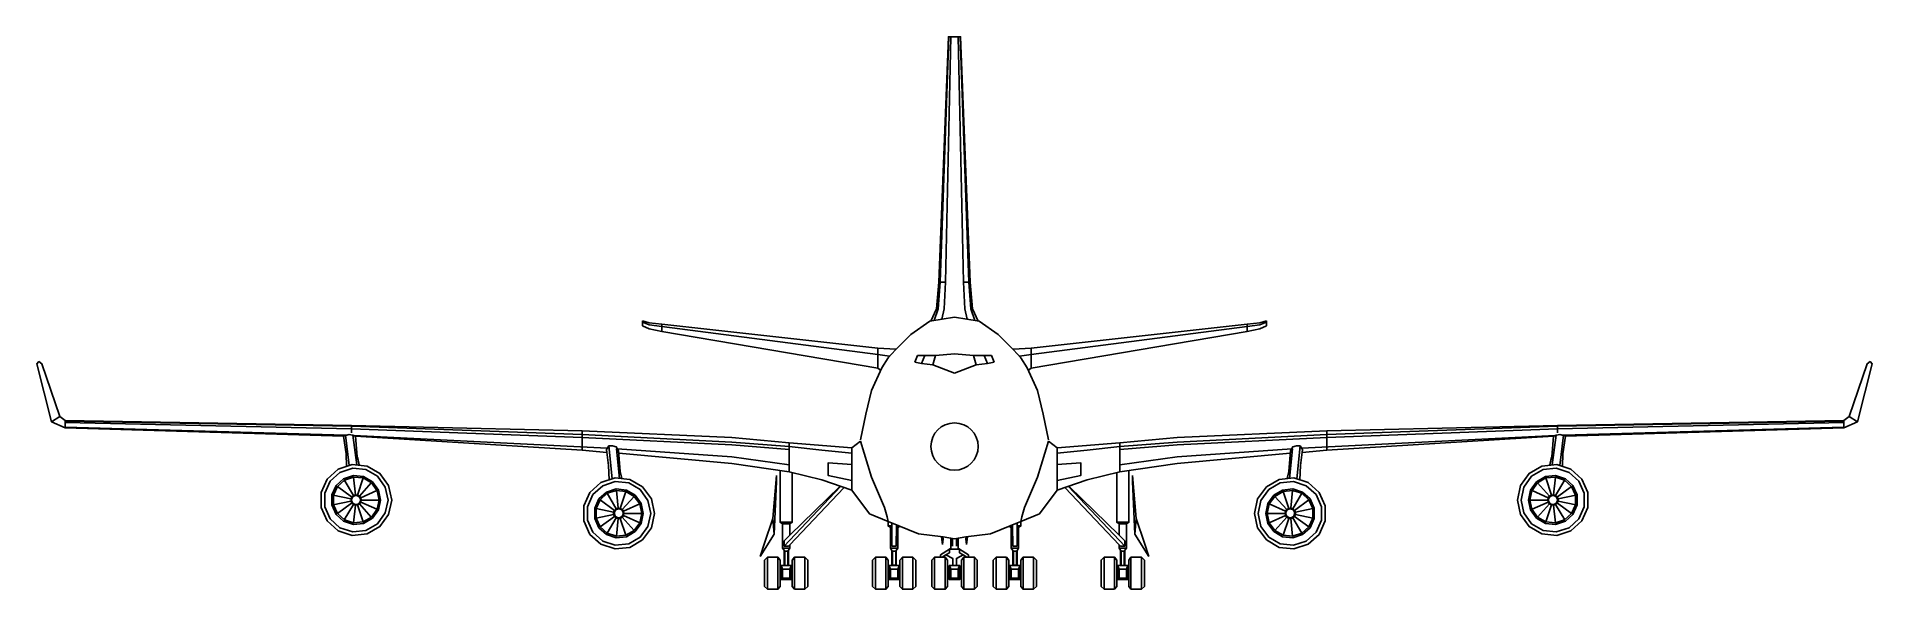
# Model space of a CAD drawing. Header units: millimetres. Extents: x -2580.6 to -2489.6, y 1843.6 to 1871.
import ezdxf

# ---------------------------------------------------------------- set-up
doc = ezdxf.new("R2010")
doc.units = ezdxf.units.MM
doc.header["$LTSCALE"] = 10
doc.layers.add('Aeronaves', color=2, linetype='Continuous')

msp = doc.modelspace()

# ---------------------------------------------------------------- linework, layer by layer
at = {"layer": 'Aeronaves'}
for p, q in [((-2535.526, 1858.832), (-2535.783, 1858.832)), ((-2534.625, 1858.832), (-2534.367, 1858.832)), ((-2550.546, 1856.911), (-2550.213, 1856.815)), ((-2550.546, 1856.75), (-2550.546, 1856.911)), ((-2550.546, 1856.836), (-2550.213, 1856.718)), ((-2550.546, 1856.664), (-2550.546, 1856.75)), ((-2550.213, 1856.514), (-2550.546, 1856.664)), ((-2550.213, 1856.815), (-2549.591, 1856.739)), ((-2550.213, 1856.718), (-2549.591, 1856.621)), ((-2549.591, 1856.385), (-2550.213, 1856.514)), ((-2549.591, 1856.739), (-2538.884, 1855.549)), ((-2549.591, 1856.621), (-2549.591, 1856.739)), ((-2549.591, 1856.621), (-2538.884, 1855.237)), ((-2549.591, 1856.503), (-2549.591, 1856.621)), ((-2549.591, 1856.385), (-2549.591, 1856.503)), ((-2538.884, 1854.562), (-2549.591, 1856.385)), ((-2536.305, 1856.894), (-2537.235, 1856.224)), ((-2536.305, 1856.894), (-2535.075, 1857.093)), ((-2533.845, 1856.894), (-2535.075, 1857.093)), ((-2533.845, 1856.894), (-2532.916, 1856.224)), ((-2520.559, 1856.739), (-2531.266, 1855.549)), ((-2520.559, 1856.621), (-2531.266, 1855.237)), ((-2531.266, 1854.562), (-2520.559, 1856.385)), ((-2519.937, 1856.815), (-2520.559, 1856.739)), ((-2520.559, 1856.621), (-2520.559, 1856.739)), ((-2519.937, 1856.718), (-2520.559, 1856.621)), ((-2520.559, 1856.503), (-2520.559, 1856.621)), ((-2520.559, 1856.385), (-2519.937, 1856.514)), ((-2520.559, 1856.385), (-2520.559, 1856.503)), ((-2519.604, 1856.911), (-2519.937, 1856.815)), ((-2519.604, 1856.836), (-2519.937, 1856.718)), ((-2519.937, 1856.514), (-2519.604, 1856.664)), ((-2519.604, 1856.75), (-2519.604, 1856.911)), ((-2519.604, 1856.664), (-2519.604, 1856.75)), ((-2538.884, 1855.549), (-2538.884, 1855.237)), ((-2538.884, 1855.549), (-2537.983, 1855.495)), ((-2538.369, 1855.066), (-2538.004, 1855.463)), ((-2538.004, 1855.463), (-2537.235, 1856.224)), ((-2532.146, 1855.463), (-2532.916, 1856.224)), ((-2531.266, 1855.549), (-2532.168, 1855.495)), ((-2531.781, 1855.066), (-2532.146, 1855.463)), ((-2531.266, 1855.549), (-2531.266, 1855.237)), ((-2538.686, 1854.574), (-2539.193, 1853.446)), ((-2538.884, 1855.237), (-2538.304, 1855.152)), ((-2538.884, 1855.237), (-2538.884, 1854.905)), ((-2538.884, 1854.905), (-2538.884, 1854.562)), ((-2538.884, 1854.562), (-2538.739, 1854.454)), ((-2538.686, 1854.574), (-2538.369, 1855.066)), ((-2537.04, 1854.851), (-2536.918, 1855.189)), ((-2536.707, 1854.794), (-2537.04, 1854.851)), ((-2536.918, 1855.189), (-2536.554, 1855.195)), ((-2536.554, 1855.195), (-2536.707, 1854.794)), ((-2536.707, 1854.794), (-2536.157, 1854.733)), ((-2536.021, 1855.183), (-2536.554, 1855.195)), ((-2536.157, 1854.733), (-2536.021, 1855.183)), ((-2535.075, 1854.312), (-2536.157, 1854.733)), ((-2535.075, 1855.263), (-2536.021, 1855.183)), ((-2536.021, 1855.183), (-2535.075, 1855.263)), ((-2535.075, 1855.263), (-2534.129, 1855.183)), ((-2534.129, 1855.183), (-2535.075, 1855.263)), ((-2535.075, 1854.312), (-2533.993, 1854.733)), ((-2534.129, 1855.183), (-2533.596, 1855.195)), ((-2533.993, 1854.733), (-2534.129, 1855.183)), ((-2533.444, 1854.794), (-2533.993, 1854.733)), ((-2533.232, 1855.189), (-2533.596, 1855.195)), ((-2533.596, 1855.195), (-2533.444, 1854.794)), ((-2533.444, 1854.794), (-2533.11, 1854.851)), ((-2533.11, 1854.851), (-2533.232, 1855.189)), ((-2531.266, 1855.237), (-2531.846, 1855.152)), ((-2531.465, 1854.574), (-2531.781, 1855.066)), ((-2531.465, 1854.574), (-2530.957, 1853.446)), ((-2531.266, 1854.562), (-2531.412, 1854.454)), ((-2531.266, 1855.237), (-2531.266, 1854.905)), ((-2531.266, 1854.905), (-2531.266, 1854.562)), ((-2539.474, 1852.276), (-2539.193, 1853.446)), ((-2530.676, 1852.276), (-2530.957, 1853.446)), ((-2579.449, 1852.158), (-2579.856, 1851.901)), ((-2579.191, 1851.965), (-2579.191, 1851.6)), ((-2539.731, 1851.01), (-2539.474, 1852.276)), ((-2530.419, 1851.01), (-2530.676, 1852.276)), ((-2490.959, 1851.965), (-2490.959, 1851.6)), ((-2490.702, 1852.158), (-2490.294, 1851.901)), ((-2579.191, 1851.633), (-2565.287, 1851.236)), ((-2565.384, 1851.193), (-2565.276, 1851.236)), ((-2565.384, 1851.193), (-2565.362, 1851.203)), ((-2565.255, 1850.313), (-2565.384, 1851.193)), ((-2565.276, 1851.236), (-2565.094, 1851.268)), ((-2565.276, 1851.236), (-2565.276, 1851.193)), ((-2565.094, 1849.734), (-2565.276, 1851.236)), ((-2565.276, 1851.236), (-2565.094, 1849.734)), ((-2565.276, 1851.225), (-2565.276, 1851.236)), ((-2565.276, 1851.214), (-2565.276, 1851.225)), ((-2564.911, 1851.239), (-2565.094, 1851.268)), ((-2564.976, 1851.708), (-2564.976, 1851.343)), ((-2564.793, 1851.193), (-2564.911, 1851.239)), ((-2564.718, 1849.755), (-2564.911, 1851.239)), ((-2564.911, 1851.239), (-2564.718, 1849.755)), ((-2552.297, 1850.586), (-2564.861, 1851.219)), ((-2564.793, 1851.193), (-2564.793, 1851.171)), ((-2564.697, 1850.152), (-2564.793, 1851.193)), ((-2553.539, 1850.495), (-2553.539, 1851.45)), ((-2539.731, 1850.935), (-2540.171, 1850.603)), ((-2540.171, 1850.603), (-2539.731, 1850.935)), ((-2540.171, 1850.603), (-2539.731, 1850.935)), ((-2539.731, 1850.935), (-2540.171, 1850.603)), ((-2539.731, 1850.935), (-2539.194, 1849.154)), ((-2530.419, 1850.935), (-2530.956, 1849.154)), ((-2530.419, 1850.935), (-2529.979, 1850.603)), ((-2529.979, 1850.603), (-2530.419, 1850.935)), ((-2529.979, 1850.603), (-2530.419, 1850.935)), ((-2530.419, 1850.935), (-2529.979, 1850.603)), ((-2517.853, 1850.586), (-2505.289, 1851.219)), ((-2516.611, 1850.495), (-2516.611, 1851.45)), ((-2505.453, 1850.152), (-2505.357, 1851.193)), ((-2505.432, 1849.755), (-2505.239, 1851.239)), ((-2505.239, 1851.239), (-2505.432, 1849.755)), ((-2505.357, 1851.193), (-2505.239, 1851.239)), ((-2505.357, 1851.193), (-2505.357, 1851.171)), ((-2505.239, 1851.239), (-2505.056, 1851.268)), ((-2505.174, 1851.708), (-2505.174, 1851.343)), ((-2504.874, 1851.236), (-2505.056, 1851.268)), ((-2505.056, 1849.734), (-2504.874, 1851.236)), ((-2504.874, 1851.236), (-2505.056, 1849.734)), ((-2504.896, 1850.313), (-2504.767, 1851.193)), ((-2504.874, 1851.236), (-2504.874, 1851.193)), ((-2504.874, 1851.225), (-2504.874, 1851.236)), ((-2504.767, 1851.193), (-2504.874, 1851.236)), ((-2504.874, 1851.214), (-2504.874, 1851.225)), ((-2490.959, 1851.633), (-2504.863, 1851.236)), ((-2504.767, 1851.193), (-2504.788, 1851.203)), ((-2565.255, 1850.313), (-2565.255, 1850.302)), ((-2565.233, 1849.691), (-2565.255, 1850.313)), ((-2565.255, 1850.27), (-2565.255, 1850.281)), ((-2564.697, 1850.152), (-2564.675, 1850.077)), ((-2564.611, 1849.755), (-2564.697, 1850.152)), ((-2564.675, 1850.077), (-2564.611, 1849.755)), ((-2552.22, 1850.699), (-2552.338, 1850.528)), ((-2552.338, 1850.528), (-2552.23, 1849.723)), ((-2552.037, 1850.711), (-2552.22, 1850.699)), ((-2552.22, 1850.699), (-2552.059, 1849.068)), ((-2552.059, 1849.068), (-2552.22, 1850.699)), ((-2551.855, 1850.65), (-2552.037, 1850.711)), ((-2551.747, 1850.463), (-2551.855, 1850.65)), ((-2551.694, 1849.09), (-2551.844, 1850.549)), ((-2551.747, 1850.463), (-2551.651, 1849.433)), ((-2543.272, 1849.422), (-2543.272, 1850.86)), ((-2540.171, 1850.345), (-2540.171, 1850.603)), ((-2540.171, 1850.603), (-2540.171, 1850.345)), ((-2540.171, 1850.195), (-2540.171, 1850.345)), ((-2540.171, 1850.345), (-2540.171, 1850.195)), ((-2540.171, 1849.787), (-2540.171, 1850.195)), ((-2540.171, 1850.195), (-2540.171, 1849.787)), ((-2529.979, 1850.345), (-2529.979, 1850.603)), ((-2529.979, 1850.603), (-2529.979, 1850.345)), ((-2529.979, 1850.195), (-2529.979, 1850.345)), ((-2529.979, 1850.345), (-2529.979, 1850.195)), ((-2529.979, 1849.787), (-2529.979, 1850.195)), ((-2529.979, 1850.195), (-2529.979, 1849.787)), ((-2526.878, 1849.422), (-2526.878, 1850.86)), ((-2518.403, 1850.463), (-2518.499, 1849.433)), ((-2518.457, 1849.09), (-2518.306, 1850.549)), ((-2518.403, 1850.463), (-2518.296, 1850.65)), ((-2518.296, 1850.65), (-2518.113, 1850.711)), ((-2518.113, 1850.711), (-2517.931, 1850.699)), ((-2517.931, 1850.699), (-2518.092, 1849.068)), ((-2518.092, 1849.068), (-2517.931, 1850.699)), ((-2517.931, 1850.699), (-2517.813, 1850.528)), ((-2517.813, 1850.528), (-2517.92, 1849.723)), ((-2505.539, 1849.755), (-2505.453, 1850.152)), ((-2505.475, 1850.077), (-2505.539, 1849.755)), ((-2505.453, 1850.152), (-2505.475, 1850.077)), ((-2504.917, 1849.691), (-2504.896, 1850.313)), ((-2504.896, 1850.313), (-2504.896, 1850.302)), ((-2504.896, 1850.27), (-2504.896, 1850.281)), ((-2564.793, 1848.275), (-2564.879, 1849.154)), ((-2564.686, 1848.264), (-2564.407, 1849.111)), ((-2552.616, 1848.886), (-2551.908, 1849.111)), ((-2552.23, 1849.723), (-2552.23, 1849.734)), ((-2552.209, 1849.026), (-2552.23, 1849.723)), ((-2551.908, 1849.111), (-2551.179, 1849.036)), ((-2551.651, 1849.433), (-2551.576, 1849.09)), ((-2544.087, 1847.094), (-2543.905, 1849.24)), ((-2543.905, 1849.24), (-2543.905, 1848.94)), ((-2540.171, 1849.347), (-2540.171, 1849.787)), ((-2540.171, 1849.787), (-2540.171, 1849.347)), ((-2540.171, 1848.983), (-2540.171, 1849.347)), ((-2540.171, 1849.347), (-2540.171, 1848.983)), ((-2538.546, 1847.642), (-2539.194, 1849.154)), ((-2531.605, 1847.642), (-2530.956, 1849.154)), ((-2529.979, 1849.347), (-2529.979, 1849.787)), ((-2529.979, 1849.787), (-2529.979, 1849.347)), ((-2529.979, 1848.983), (-2529.979, 1849.347)), ((-2529.979, 1849.347), (-2529.979, 1848.983)), ((-2526.245, 1849.24), (-2526.245, 1848.94)), ((-2526.063, 1847.094), (-2526.245, 1849.24)), ((-2518.242, 1849.111), (-2518.971, 1849.036)), ((-2518.499, 1849.433), (-2518.575, 1849.09)), ((-2517.534, 1848.886), (-2518.242, 1849.111)), ((-2517.942, 1849.026), (-2517.92, 1849.723)), ((-2517.92, 1849.723), (-2517.92, 1849.734)), ((-2505.464, 1848.264), (-2505.743, 1849.111)), ((-2505.357, 1848.275), (-2505.271, 1849.154)), ((-2565.019, 1848.071), (-2565.888, 1848.253)), ((-2564.976, 1848.167), (-2565.684, 1848.693)), ((-2564.89, 1848.242), (-2565.341, 1849.015)), ((-2564.59, 1848.21), (-2564, 1848.865)), ((-2564.525, 1848.124), (-2563.721, 1848.489)), ((-2553.164, 1848.393), (-2553.464, 1847.727)), ((-2553.464, 1847.727), (-2553.164, 1848.393)), ((-2553.464, 1847.727), (-2553.164, 1848.393)), ((-2553.013, 1848.285), (-2553.282, 1847.684)), ((-2552.616, 1848.886), (-2553.164, 1848.393)), ((-2553.164, 1848.393), (-2552.616, 1848.886)), ((-2553.164, 1848.393), (-2552.616, 1848.886)), ((-2552.52, 1848.725), (-2553.013, 1848.285)), ((-2552.713, 1848.071), (-2552.338, 1848.414)), ((-2552.305, 1848.35), (-2552.649, 1848.028)), ((-2551.898, 1848.929), (-2552.52, 1848.725)), ((-2552.338, 1848.414), (-2551.855, 1848.564)), ((-2551.844, 1848.489), (-2552.305, 1848.35)), ((-2551.855, 1847.577), (-2552.305, 1848.35)), ((-2551.232, 1848.865), (-2551.898, 1848.929)), ((-2551.855, 1848.564), (-2551.35, 1848.511)), ((-2551.758, 1847.609), (-2551.844, 1848.489)), ((-2551.844, 1848.489), (-2551.372, 1848.446)), ((-2551.651, 1847.599), (-2551.372, 1848.446)), ((-2551.554, 1847.545), (-2550.964, 1848.199)), ((-2550.964, 1848.199), (-2551.372, 1848.446)), ((-2551.35, 1848.511), (-2550.911, 1848.264)), ((-2550.664, 1848.532), (-2551.232, 1848.865)), ((-2551.179, 1849.036), (-2550.546, 1848.671)), ((-2550.685, 1847.824), (-2550.964, 1848.199)), ((-2550.911, 1848.264), (-2550.61, 1847.845)), ((-2550.278, 1847.996), (-2550.664, 1848.532)), ((-2550.546, 1848.671), (-2550.106, 1848.071)), ((-2543.905, 1848.94), (-2544.012, 1846.322)), ((-2543.529, 1845.732), (-2540.729, 1848.682)), ((-2543.24, 1846.279), (-2540.761, 1848.693)), ((-2543.24, 1845.796), (-2540.568, 1848.629)), ((-2540.171, 1848.5), (-2540.171, 1848.983)), ((-2540.171, 1848.983), (-2540.171, 1848.5)), ((-2539.287, 1847.328), (-2540.171, 1848.5)), ((-2530.863, 1847.328), (-2529.979, 1848.5)), ((-2529.979, 1848.5), (-2529.979, 1848.983)), ((-2529.979, 1848.983), (-2529.979, 1848.5)), ((-2526.911, 1845.796), (-2529.582, 1848.629)), ((-2526.621, 1845.732), (-2529.421, 1848.682)), ((-2526.911, 1846.279), (-2529.389, 1848.693)), ((-2526.245, 1848.94), (-2526.138, 1846.322)), ((-2519.604, 1848.671), (-2520.044, 1848.071)), ((-2519.873, 1847.996), (-2519.486, 1848.532)), ((-2518.971, 1849.036), (-2519.604, 1848.671)), ((-2519.24, 1848.264), (-2519.54, 1847.845)), ((-2519.486, 1848.532), (-2518.918, 1848.865)), ((-2519.465, 1847.824), (-2519.186, 1848.199)), ((-2518.8, 1848.511), (-2519.24, 1848.264)), ((-2519.186, 1848.199), (-2518.778, 1848.446)), ((-2518.596, 1847.545), (-2519.186, 1848.199)), ((-2518.918, 1848.865), (-2518.253, 1848.929)), ((-2518.296, 1848.564), (-2518.8, 1848.511)), ((-2518.306, 1848.489), (-2518.778, 1848.446)), ((-2518.499, 1847.599), (-2518.778, 1848.446)), ((-2518.392, 1847.609), (-2518.306, 1848.489)), ((-2518.306, 1848.489), (-2517.845, 1848.35)), ((-2517.813, 1848.414), (-2518.296, 1848.564)), ((-2518.296, 1847.577), (-2517.845, 1848.35)), ((-2518.253, 1848.929), (-2517.63, 1848.725)), ((-2517.845, 1848.35), (-2517.502, 1848.028)), ((-2517.437, 1848.071), (-2517.813, 1848.414)), ((-2517.63, 1848.725), (-2517.137, 1848.285)), ((-2517.534, 1848.886), (-2516.987, 1848.393)), ((-2516.987, 1848.393), (-2517.534, 1848.886)), ((-2516.987, 1848.393), (-2517.534, 1848.886)), ((-2517.137, 1848.285), (-2516.869, 1847.684)), ((-2516.987, 1848.393), (-2516.686, 1847.727)), ((-2516.686, 1847.727), (-2516.987, 1848.393)), ((-2516.686, 1847.727), (-2516.987, 1848.393)), ((-2505.625, 1848.124), (-2506.43, 1848.489)), ((-2505.561, 1848.21), (-2506.151, 1848.865)), ((-2505.26, 1848.242), (-2504.81, 1849.015)), ((-2505.174, 1848.167), (-2504.466, 1848.693)), ((-2505.132, 1848.071), (-2504.263, 1848.253)), ((-2565.019, 1847.963), (-2565.888, 1847.781)), ((-2564.976, 1847.867), (-2565.684, 1847.352)), ((-2564.89, 1847.792), (-2565.341, 1847.03)), ((-2564.793, 1847.76), (-2564.879, 1846.88)), ((-2564.686, 1847.77), (-2564.407, 1846.933)), ((-2564.59, 1847.824), (-2564, 1847.169)), ((-2564.525, 1847.91), (-2563.721, 1847.556)), ((-2563.624, 1848.017), (-2564.504, 1848.017)), ((-2553.464, 1846.987), (-2553.464, 1847.727)), ((-2553.282, 1847.684), (-2553.282, 1847.019)), ((-2552.713, 1848.071), (-2552.917, 1847.609)), ((-2552.917, 1847.609), (-2552.917, 1847.105)), ((-2552.853, 1847.588), (-2552.649, 1848.028)), ((-2551.983, 1847.406), (-2552.853, 1847.588)), ((-2552.853, 1847.588), (-2552.853, 1847.116)), ((-2551.983, 1847.298), (-2552.853, 1847.116)), ((-2551.941, 1847.502), (-2552.649, 1848.028)), ((-2551.941, 1847.502), (-2551.983, 1847.406)), ((-2551.983, 1847.406), (-2551.983, 1847.298)), ((-2551.941, 1847.202), (-2551.983, 1847.298)), ((-2551.855, 1847.577), (-2551.941, 1847.502)), ((-2551.908, 1847.481), (-2551.941, 1847.406)), ((-2551.941, 1847.406), (-2551.941, 1847.309)), ((-2551.941, 1847.309), (-2551.908, 1847.223)), ((-2551.844, 1847.545), (-2551.908, 1847.481)), ((-2551.758, 1847.609), (-2551.855, 1847.577)), ((-2551.747, 1847.577), (-2551.844, 1847.545)), ((-2551.651, 1847.599), (-2551.758, 1847.609)), ((-2551.662, 1847.566), (-2551.747, 1847.577)), ((-2551.576, 1847.524), (-2551.662, 1847.566)), ((-2551.554, 1847.545), (-2551.651, 1847.599)), ((-2551.522, 1847.448), (-2551.576, 1847.524)), ((-2551.49, 1847.459), (-2551.554, 1847.545)), ((-2551.511, 1847.352), (-2551.522, 1847.448)), ((-2551.522, 1847.266), (-2551.511, 1847.352)), ((-2551.49, 1847.459), (-2550.685, 1847.824)), ((-2551.469, 1847.352), (-2551.49, 1847.459)), ((-2551.49, 1847.245), (-2551.469, 1847.352)), ((-2550.589, 1847.352), (-2551.469, 1847.352)), ((-2550.685, 1847.824), (-2550.589, 1847.352)), ((-2550.685, 1846.891), (-2550.589, 1847.352)), ((-2550.61, 1847.845), (-2550.514, 1847.352)), ((-2550.514, 1847.352), (-2550.61, 1846.858)), ((-2550.138, 1847.352), (-2550.278, 1847.996)), ((-2550.278, 1846.708), (-2550.138, 1847.352)), ((-2550.106, 1848.071), (-2549.956, 1847.352)), ((-2549.956, 1847.352), (-2550.106, 1846.633)), ((-2538.369, 1846.944), (-2539.287, 1847.328)), ((-2538.546, 1847.642), (-2538.41, 1847.19)), ((-2538.41, 1847.19), (-2538.546, 1847.642)), ((-2531.781, 1846.944), (-2530.863, 1847.328)), ((-2531.605, 1847.642), (-2531.741, 1847.19)), ((-2531.741, 1847.19), (-2531.605, 1847.642)), ((-2520.044, 1848.071), (-2520.195, 1847.352)), ((-2520.195, 1847.352), (-2520.044, 1846.633)), ((-2520.012, 1847.352), (-2519.873, 1847.996)), ((-2519.873, 1846.708), (-2520.012, 1847.352)), ((-2519.54, 1847.845), (-2519.637, 1847.352)), ((-2519.637, 1847.352), (-2519.54, 1846.858)), ((-2519.465, 1847.824), (-2519.562, 1847.352)), ((-2519.465, 1846.891), (-2519.562, 1847.352)), ((-2519.562, 1847.352), (-2518.682, 1847.352)), ((-2518.66, 1847.459), (-2519.465, 1847.824)), ((-2518.682, 1847.352), (-2518.66, 1847.459)), ((-2518.66, 1847.245), (-2518.682, 1847.352)), ((-2518.66, 1847.459), (-2518.596, 1847.545)), ((-2518.639, 1847.352), (-2518.628, 1847.448)), ((-2518.628, 1847.266), (-2518.639, 1847.352)), ((-2518.628, 1847.448), (-2518.575, 1847.524)), ((-2518.596, 1847.545), (-2518.499, 1847.599)), ((-2518.575, 1847.524), (-2518.489, 1847.566)), ((-2518.499, 1847.599), (-2518.392, 1847.609)), ((-2518.489, 1847.566), (-2518.403, 1847.577)), ((-2518.403, 1847.577), (-2518.306, 1847.545)), ((-2518.392, 1847.609), (-2518.296, 1847.577)), ((-2518.306, 1847.545), (-2518.242, 1847.481)), ((-2518.296, 1847.577), (-2518.21, 1847.502)), ((-2518.242, 1847.481), (-2518.21, 1847.406)), ((-2518.21, 1847.309), (-2518.242, 1847.223)), ((-2518.21, 1847.502), (-2517.502, 1848.028)), ((-2518.21, 1847.502), (-2518.167, 1847.406)), ((-2518.21, 1847.406), (-2518.21, 1847.309)), ((-2518.21, 1847.202), (-2518.167, 1847.298)), ((-2518.167, 1847.406), (-2517.298, 1847.588)), ((-2518.167, 1847.406), (-2518.167, 1847.298)), ((-2518.167, 1847.298), (-2517.298, 1847.116)), ((-2517.298, 1847.588), (-2517.502, 1848.028)), ((-2517.437, 1848.071), (-2517.233, 1847.609)), ((-2517.298, 1847.588), (-2517.298, 1847.116)), ((-2517.233, 1847.609), (-2517.233, 1847.105)), ((-2516.869, 1847.684), (-2516.869, 1847.019)), ((-2516.686, 1846.987), (-2516.686, 1847.727)), ((-2506.526, 1848.017), (-2505.647, 1848.017)), ((-2505.625, 1847.91), (-2506.43, 1847.556)), ((-2505.561, 1847.824), (-2506.151, 1847.169)), ((-2505.464, 1847.77), (-2505.743, 1846.933)), ((-2505.357, 1847.76), (-2505.271, 1846.88)), ((-2505.26, 1847.792), (-2504.81, 1847.03)), ((-2505.174, 1847.867), (-2504.466, 1847.352)), ((-2505.132, 1847.963), (-2504.263, 1847.781)), ((-2553.164, 1846.311), (-2553.464, 1846.987)), ((-2553.282, 1847.019), (-2553.013, 1846.418)), ((-2553.013, 1846.418), (-2552.52, 1845.979)), ((-2552.917, 1847.105), (-2552.713, 1846.633)), ((-2552.853, 1847.116), (-2552.649, 1846.687)), ((-2552.713, 1846.633), (-2552.338, 1846.3)), ((-2551.941, 1847.202), (-2552.649, 1846.687)), ((-2552.649, 1846.687), (-2552.305, 1846.365)), ((-2551.855, 1847.127), (-2552.305, 1846.365)), ((-2552.305, 1846.365), (-2551.844, 1846.215)), ((-2551.941, 1847.202), (-2551.855, 1847.127)), ((-2551.908, 1847.223), (-2551.844, 1847.159)), ((-2551.855, 1847.127), (-2551.758, 1847.094)), ((-2551.844, 1847.159), (-2551.747, 1847.137)), ((-2551.758, 1847.094), (-2551.844, 1846.215)), ((-2551.758, 1847.094), (-2551.651, 1847.105)), ((-2551.747, 1847.137), (-2551.662, 1847.148)), ((-2551.662, 1847.148), (-2551.576, 1847.191)), ((-2551.651, 1847.105), (-2551.554, 1847.159)), ((-2551.651, 1847.105), (-2551.372, 1846.268)), ((-2551.576, 1847.191), (-2551.522, 1847.266)), ((-2551.554, 1847.159), (-2551.49, 1847.245)), ((-2551.554, 1847.159), (-2550.964, 1846.504)), ((-2551.49, 1847.245), (-2550.685, 1846.891)), ((-2551.372, 1846.268), (-2550.964, 1846.504)), ((-2550.911, 1846.451), (-2551.35, 1846.193)), ((-2550.964, 1846.504), (-2550.685, 1846.891)), ((-2550.61, 1846.858), (-2550.911, 1846.451)), ((-2550.278, 1846.708), (-2550.664, 1846.172)), ((-2550.106, 1846.633), (-2550.546, 1846.043)), ((-2544.495, 1845.882), (-2544.087, 1847.094)), ((-2544.087, 1847.094), (-2544.012, 1846.322)), ((-2544.012, 1846.322), (-2544.087, 1847.094)), ((-2543.722, 1846.912), (-2543.122, 1846.912)), ((-2543.604, 1846.837), (-2543.24, 1846.837)), ((-2538.41, 1847.19), (-2538.369, 1846.944)), ((-2538.369, 1846.944), (-2538.41, 1847.19)), ((-2536.856, 1846.343), (-2538.369, 1846.944)), ((-2538.369, 1846.73), (-2538.186, 1846.73)), ((-2538.251, 1846.655), (-2538.186, 1846.655)), ((-2537.95, 1846.73), (-2537.8, 1846.708)), ((-2537.95, 1846.655), (-2537.886, 1846.655)), ((-2533.294, 1846.343), (-2531.781, 1846.944)), ((-2532.2, 1846.73), (-2532.35, 1846.708)), ((-2532.2, 1846.655), (-2532.264, 1846.655)), ((-2531.781, 1846.73), (-2531.964, 1846.73)), ((-2531.899, 1846.655), (-2531.964, 1846.655)), ((-2531.741, 1847.19), (-2531.781, 1846.944)), ((-2531.781, 1846.944), (-2531.741, 1847.19)), ((-2526.428, 1846.912), (-2527.029, 1846.912)), ((-2526.546, 1846.837), (-2526.911, 1846.837)), ((-2526.063, 1847.094), (-2526.138, 1846.322)), ((-2526.138, 1846.322), (-2526.063, 1847.094)), ((-2525.655, 1845.882), (-2526.063, 1847.094)), ((-2520.044, 1846.633), (-2519.604, 1846.043)), ((-2519.873, 1846.708), (-2519.486, 1846.172)), ((-2519.54, 1846.858), (-2519.24, 1846.451)), ((-2518.66, 1847.245), (-2519.465, 1846.891)), ((-2519.186, 1846.504), (-2519.465, 1846.891)), ((-2519.24, 1846.451), (-2518.8, 1846.193)), ((-2518.596, 1847.159), (-2519.186, 1846.504)), ((-2518.778, 1846.268), (-2519.186, 1846.504)), ((-2518.499, 1847.105), (-2518.778, 1846.268)), ((-2518.596, 1847.159), (-2518.66, 1847.245)), ((-2518.575, 1847.191), (-2518.628, 1847.266)), ((-2518.499, 1847.105), (-2518.596, 1847.159)), ((-2518.489, 1847.148), (-2518.575, 1847.191)), ((-2518.392, 1847.094), (-2518.499, 1847.105)), ((-2518.403, 1847.137), (-2518.489, 1847.148)), ((-2518.306, 1847.159), (-2518.403, 1847.137)), ((-2518.296, 1847.127), (-2518.392, 1847.094)), ((-2518.392, 1847.094), (-2518.306, 1846.215)), ((-2518.242, 1847.223), (-2518.306, 1847.159)), ((-2517.845, 1846.365), (-2518.306, 1846.215)), ((-2518.21, 1847.202), (-2518.296, 1847.127)), ((-2518.296, 1847.127), (-2517.845, 1846.365)), ((-2518.21, 1847.202), (-2517.502, 1846.687)), ((-2517.502, 1846.687), (-2517.845, 1846.365)), ((-2517.437, 1846.633), (-2517.813, 1846.3)), ((-2517.137, 1846.418), (-2517.63, 1845.979)), ((-2517.298, 1847.116), (-2517.502, 1846.687)), ((-2517.233, 1847.105), (-2517.437, 1846.633)), ((-2516.869, 1847.019), (-2517.137, 1846.418)), ((-2516.987, 1846.311), (-2516.686, 1846.987)), ((-2552.616, 1845.818), (-2553.164, 1846.311)), ((-2553.164, 1846.311), (-2552.616, 1845.818)), ((-2552.616, 1845.818), (-2553.164, 1846.311)), ((-2551.908, 1845.592), (-2552.616, 1845.818)), ((-2552.52, 1845.979), (-2551.898, 1845.775)), ((-2552.338, 1846.3), (-2551.855, 1846.14)), ((-2551.179, 1845.667), (-2551.908, 1845.592)), ((-2551.898, 1845.775), (-2551.232, 1845.85)), ((-2551.855, 1846.14), (-2551.35, 1846.193)), ((-2551.844, 1846.215), (-2551.372, 1846.268)), ((-2550.664, 1846.172), (-2551.232, 1845.85)), ((-2550.546, 1846.043), (-2551.179, 1845.667)), ((-2544.012, 1846.322), (-2544.709, 1845.217)), ((-2544.709, 1845.217), (-2544.495, 1845.882)), ((-2543.604, 1845.625), (-2543.24, 1845.625)), ((-2543.529, 1844.777), (-2543.529, 1845.512)), ((-2543.497, 1845.474), (-2543.497, 1844.766)), ((-2543.347, 1844.766), (-2543.347, 1845.474)), ((-2543.315, 1844.777), (-2543.315, 1845.512)), ((-2538.144, 1845.474), (-2537.993, 1845.474)), ((-2538.144, 1844.766), (-2538.144, 1845.474)), ((-2537.993, 1844.766), (-2537.993, 1845.474)), ((-2536.856, 1846.343), (-2535.633, 1846.182)), ((-2535.665, 1845.807), (-2535.715, 1846.193)), ((-2535.633, 1846.097), (-2535.665, 1845.807)), ((-2535.647, 1846.184), (-2535.633, 1846.097)), ((-2535.633, 1846.182), (-2535.075, 1846.097)), ((-2535.322, 1845.399), (-2535.322, 1845.582)), ((-2535.322, 1845.582), (-2535.075, 1845.582)), ((-2535.179, 1845.732), (-2535.179, 1846.113)), ((-2534.517, 1846.182), (-2535.075, 1846.097)), ((-2534.828, 1845.582), (-2535.075, 1845.582)), ((-2534.971, 1845.732), (-2534.971, 1846.113)), ((-2534.828, 1845.399), (-2534.828, 1845.582)), ((-2533.294, 1846.343), (-2534.517, 1846.182)), ((-2534.503, 1846.184), (-2534.517, 1846.097)), ((-2534.517, 1846.097), (-2534.485, 1845.807)), ((-2534.485, 1845.807), (-2534.435, 1846.193)), ((-2532.007, 1845.474), (-2532.157, 1845.474)), ((-2532.157, 1844.766), (-2532.157, 1845.474)), ((-2532.007, 1844.766), (-2532.007, 1845.474)), ((-2526.546, 1845.625), (-2526.911, 1845.625)), ((-2526.836, 1844.777), (-2526.836, 1845.512)), ((-2526.803, 1844.766), (-2526.803, 1845.474)), ((-2526.653, 1845.474), (-2526.653, 1844.766)), ((-2526.621, 1844.777), (-2526.621, 1845.512)), ((-2526.138, 1846.322), (-2525.441, 1845.217)), ((-2525.441, 1845.217), (-2525.655, 1845.882)), ((-2519.604, 1846.043), (-2518.971, 1845.667)), ((-2519.486, 1846.172), (-2518.918, 1845.85)), ((-2518.971, 1845.667), (-2518.242, 1845.592)), ((-2518.253, 1845.775), (-2518.918, 1845.85)), ((-2518.296, 1846.14), (-2518.8, 1846.193)), ((-2518.306, 1846.215), (-2518.778, 1846.268)), ((-2517.813, 1846.3), (-2518.296, 1846.14)), ((-2517.63, 1845.979), (-2518.253, 1845.775)), ((-2518.242, 1845.592), (-2517.534, 1845.818)), ((-2517.534, 1845.818), (-2516.987, 1846.311)), ((-2516.987, 1846.311), (-2517.534, 1845.818)), ((-2517.534, 1845.818), (-2516.987, 1846.311)), ((-2544.345, 1843.586), (-2544.345, 1845.174)), ((-2543.83, 1843.586), (-2543.83, 1845.174)), ((-2543.604, 1844.584), (-2543.68, 1844.766)), ((-2543.24, 1844.584), (-2543.165, 1844.766)), ((-2543.014, 1843.586), (-2543.014, 1845.174)), ((-2542.499, 1843.586), (-2542.499, 1845.174)), ((-2538.991, 1843.586), (-2538.991, 1845.174)), ((-2538.476, 1843.586), (-2538.476, 1845.174)), ((-2538.251, 1844.584), (-2538.326, 1844.766)), ((-2537.886, 1844.584), (-2537.811, 1844.766)), ((-2537.661, 1843.586), (-2537.661, 1845.174)), ((-2537.146, 1843.586), (-2537.146, 1845.174)), ((-2536.062, 1845.174), (-2536.062, 1843.586)), ((-2535.536, 1843.586), (-2535.536, 1845.174)), ((-2535.504, 1845.292), (-2535.322, 1845.399)), ((-2535.379, 1844.228), (-2535.379, 1844.593)), ((-2535.254, 1844.584), (-2535.33, 1844.766)), ((-2534.896, 1844.584), (-2534.821, 1844.766)), ((-2534.646, 1845.292), (-2534.828, 1845.399)), ((-2534.772, 1844.228), (-2534.772, 1844.593)), ((-2534.614, 1843.586), (-2534.614, 1845.174)), ((-2534.088, 1845.174), (-2534.088, 1843.586)), ((-2533.005, 1843.586), (-2533.005, 1845.174)), ((-2532.49, 1843.586), (-2532.49, 1845.174)), ((-2532.264, 1844.584), (-2532.339, 1844.766)), ((-2531.899, 1844.584), (-2531.824, 1844.766)), ((-2531.674, 1843.586), (-2531.674, 1845.174)), ((-2531.159, 1843.586), (-2531.159, 1845.174)), ((-2527.651, 1843.586), (-2527.651, 1845.174)), ((-2527.136, 1843.586), (-2527.136, 1845.174)), ((-2526.911, 1844.584), (-2526.986, 1844.766)), ((-2526.546, 1844.584), (-2526.471, 1844.766)), ((-2526.321, 1843.586), (-2526.321, 1845.174)), ((-2525.806, 1843.586), (-2525.806, 1845.174)), ((-2543.604, 1844.144), (-2543.68, 1844.069)), ((-2543.24, 1844.144), (-2543.165, 1844.069)), ((-2538.251, 1844.144), (-2538.326, 1844.069)), ((-2537.886, 1844.144), (-2537.811, 1844.069)), ((-2535.254, 1844.144), (-2535.33, 1844.069)), ((-2534.896, 1844.144), (-2534.821, 1844.069)), ((-2532.264, 1844.144), (-2532.339, 1844.069)), ((-2531.899, 1844.144), (-2531.824, 1844.069)), ((-2526.911, 1844.144), (-2526.986, 1844.069)), ((-2526.546, 1844.144), (-2526.471, 1844.069))]:
    msp.add_line(p, q, dxfattribs=at)
for points in [[(-2533.895, 1856.9), (-2534.185, 1857.501), (-2534.292, 1858.832), (-2534.775, 1871.009), (-2535.376, 1871.009), (-2535.858, 1858.832), (-2535.966, 1857.501), (-2536.255, 1856.9)], [(-2536.255, 1856.9), (-2535.966, 1857.501), (-2535.858, 1858.832), (-2535.376, 1871.009), (-2534.775, 1871.009), (-2534.292, 1858.832), (-2534.185, 1857.501), (-2533.895, 1856.9)], [(-2536.084, 1856.933), (-2535.891, 1857.501), (-2535.783, 1858.832), (-2535.354, 1871.009), (-2534.796, 1871.009), (-2534.367, 1858.832), (-2534.26, 1857.501), (-2534.067, 1856.933)], [(-2534.067, 1856.933), (-2534.26, 1857.501), (-2534.367, 1858.832), (-2534.796, 1871.009), (-2535.354, 1871.009), (-2535.783, 1858.832), (-2535.891, 1857.501), (-2536.084, 1856.933)], [(-2534.453, 1856.997), (-2534.56, 1857.501), (-2534.625, 1858.832), (-2534.893, 1871.009), (-2535.258, 1871.009), (-2535.526, 1858.832), (-2535.59, 1857.501), (-2535.697, 1856.997)], [(-2535.697, 1856.997), (-2535.59, 1857.501), (-2535.526, 1858.832), (-2535.258, 1871.009), (-2534.893, 1871.009), (-2534.625, 1858.832), (-2534.56, 1857.501), (-2534.453, 1856.997)], [(-2540.171, 1850.345), (-2541.652, 1850.495), (-2543.272, 1850.678), (-2546.115, 1850.892), (-2553.539, 1851.268), (-2564.976, 1851.676), (-2579.191, 1851.933)], [(-2579.191, 1851.858), (-2564.976, 1851.557), (-2553.539, 1851.118), (-2546.115, 1850.753), (-2543.272, 1850.528)], [(-2529.979, 1850.345), (-2528.499, 1850.495), (-2526.878, 1850.678), (-2524.035, 1850.892), (-2516.611, 1851.268), (-2505.174, 1851.676), (-2490.959, 1851.933)], [(-2490.959, 1851.858), (-2505.174, 1851.557), (-2516.611, 1851.118), (-2524.035, 1850.753), (-2526.878, 1850.528)], [(-2543.272, 1849.755), (-2546.115, 1850.163), (-2551.802, 1850.558)], [(-2526.878, 1849.755), (-2524.035, 1850.163), (-2518.349, 1850.558)], [(-2565.641, 1846.483), (-2564.944, 1846.258), (-2564.214, 1846.333), (-2563.57, 1846.697), (-2563.141, 1847.298), (-2562.991, 1848.017), (-2563.141, 1848.736), (-2563.57, 1849.337), (-2564.214, 1849.701), (-2564.944, 1849.777), (-2565.641, 1849.551), (-2566.188, 1849.058), (-2566.489, 1848.382), (-2566.489, 1847.652), (-2566.188, 1846.976), (-2565.641, 1846.483)], [(-2543.722, 1849.476), (-2543.722, 1846.912), (-2543.604, 1846.837), (-2543.604, 1845.625), (-2543.497, 1845.474), (-2543.347, 1845.474), (-2543.24, 1845.625), (-2543.24, 1845.796), (-2543.315, 1845.732), (-2543.529, 1845.732), (-2543.529, 1845.989), (-2543.24, 1846.279), (-2543.24, 1846.837), (-2543.122, 1846.912), (-2543.122, 1849.369)], [(-2540.171, 1849.787), (-2541.346, 1849.862), (-2541.346, 1849.239), (-2540.171, 1848.983)], [(-2529.979, 1849.787), (-2528.804, 1849.862), (-2528.804, 1849.239), (-2529.979, 1848.983)], [(-2526.428, 1849.476), (-2526.428, 1846.912), (-2526.546, 1846.837), (-2526.546, 1845.625), (-2526.653, 1845.474), (-2526.803, 1845.474), (-2526.911, 1845.625), (-2526.911, 1845.796), (-2526.836, 1845.732), (-2526.621, 1845.732), (-2526.621, 1845.989), (-2526.911, 1846.279), (-2526.911, 1846.837), (-2527.029, 1846.912), (-2527.029, 1849.369)], [(-2504.509, 1846.483), (-2505.207, 1846.258), (-2505.936, 1846.333), (-2506.58, 1846.697), (-2507.009, 1847.298), (-2507.159, 1848.017), (-2507.009, 1848.736), (-2506.58, 1849.337), (-2505.936, 1849.701), (-2505.207, 1849.777), (-2504.509, 1849.551), (-2503.962, 1849.058), (-2503.662, 1848.382), (-2503.662, 1847.652), (-2503.962, 1846.976), (-2504.509, 1846.483)], [(-2538.369, 1846.944), (-2538.369, 1846.73), (-2538.251, 1846.655), (-2538.251, 1845.625), (-2538.176, 1845.507), (-2538.176, 1844.777), (-2537.961, 1844.777), (-2537.961, 1845.507), (-2537.886, 1845.625), (-2537.886, 1846.655), (-2537.8, 1846.708)], [(-2538.176, 1846.858), (-2538.176, 1845.732), (-2537.961, 1845.732), (-2537.95, 1846.73)], [(-2531.781, 1846.944), (-2531.781, 1846.73), (-2531.899, 1846.655), (-2531.899, 1845.625), (-2531.975, 1845.507), (-2531.975, 1844.777), (-2532.189, 1844.777), (-2532.189, 1845.507), (-2532.264, 1845.625), (-2532.264, 1846.655), (-2532.35, 1846.708)], [(-2531.975, 1846.858), (-2531.975, 1845.732), (-2532.189, 1845.732), (-2532.2, 1846.73)], [(-2538.251, 1845.625), (-2537.886, 1845.625)], [(-2535.254, 1846.124), (-2535.254, 1845.625), (-2535.322, 1845.582), (-2535.762, 1845.292), (-2535.762, 1845.185), (-2535.687, 1845.185), (-2535.504, 1845.292), (-2535.166, 1845.118), (-2535.166, 1844.773)], [(-2534.896, 1846.124), (-2534.896, 1845.625), (-2534.828, 1845.582), (-2534.389, 1845.292), (-2534.389, 1845.185), (-2534.464, 1845.185), (-2534.646, 1845.292), (-2534.984, 1845.118), (-2534.984, 1844.773)], [(-2531.899, 1845.625), (-2532.264, 1845.625)], [(-2543.68, 1844.069), (-2543.68, 1844.766), (-2543.165, 1844.766), (-2543.165, 1844.069), (-2543.68, 1844.069)], [(-2535.075, 1844.069), (-2535.336, 1844.069), (-2535.336, 1844.766), (-2535.075, 1844.766)], [(-2535.254, 1844.584), (-2535.254, 1844.144), (-2535.075, 1844.144)], [(-2535.075, 1844.584), (-2535.254, 1844.584)], [(-2535.075, 1844.069), (-2534.815, 1844.069), (-2534.815, 1844.766), (-2535.075, 1844.766)], [(-2534.896, 1844.584), (-2534.896, 1844.144), (-2535.075, 1844.144)], [(-2535.075, 1844.584), (-2534.896, 1844.584)], [(-2526.471, 1844.069), (-2526.471, 1844.766), (-2526.986, 1844.766), (-2526.986, 1844.069), (-2526.471, 1844.069)]]:
    msp.add_lwpolyline(points, dxfattribs=at)
for points in [[(-2540.171, 1850.603), (-2543.272, 1850.86), (-2546.115, 1851.118), (-2553.539, 1851.45), (-2564.976, 1851.708), (-2579.191, 1851.965), (-2579.449, 1852.158), (-2580.339, 1854.776), (-2580.489, 1854.883), (-2580.597, 1854.776), (-2579.856, 1851.901), (-2579.191, 1851.6), (-2565.384, 1851.193), (-2565.276, 1851.225), (-2565.094, 1851.268), (-2564.861, 1851.219), (-2564.783, 1851.182), (-2553.539, 1850.495), (-2552.327, 1850.377), (-2552.338, 1850.528), (-2552.22, 1850.699), (-2552.037, 1850.711), (-2551.855, 1850.65), (-2551.802, 1850.558), (-2551.726, 1850.334), (-2546.115, 1849.83), (-2543.272, 1849.422), (-2541.652, 1849.015), (-2540.171, 1848.5)], [(-2529.979, 1850.603), (-2526.878, 1850.86), (-2524.035, 1851.118), (-2516.611, 1851.45), (-2505.174, 1851.708), (-2490.959, 1851.965), (-2490.702, 1852.158), (-2489.811, 1854.776), (-2489.661, 1854.883), (-2489.554, 1854.776), (-2490.294, 1851.901), (-2490.959, 1851.6), (-2504.767, 1851.193), (-2504.874, 1851.225), (-2505.056, 1851.268), (-2505.289, 1851.219), (-2505.368, 1851.182), (-2516.611, 1850.495), (-2517.824, 1850.377), (-2517.813, 1850.528), (-2517.931, 1850.699), (-2518.113, 1850.711), (-2518.296, 1850.65), (-2518.349, 1850.558), (-2518.424, 1850.334), (-2524.035, 1849.83), (-2526.878, 1849.422), (-2528.499, 1849.015), (-2529.979, 1848.5)], [(-2565.555, 1846.644), (-2564.922, 1846.44), (-2564.268, 1846.504), (-2563.699, 1846.837), (-2563.313, 1847.373), (-2563.173, 1848.017), (-2563.313, 1848.661), (-2563.699, 1849.197), (-2564.268, 1849.53), (-2564.922, 1849.594), (-2565.555, 1849.39), (-2566.038, 1848.95), (-2566.306, 1848.35), (-2566.306, 1847.684), (-2566.038, 1847.084)], [(-2565.373, 1846.966), (-2564.89, 1846.805), (-2564.386, 1846.858), (-2563.946, 1847.116), (-2563.646, 1847.524), (-2563.538, 1848.017), (-2563.646, 1848.511), (-2563.946, 1848.918), (-2564.386, 1849.176), (-2564.89, 1849.229), (-2565.373, 1849.068), (-2565.748, 1848.736), (-2565.952, 1848.275), (-2565.952, 1847.77), (-2565.748, 1847.298)], [(-2565.33, 1847.03), (-2564.879, 1846.88), (-2564.407, 1846.933), (-2563.989, 1847.169), (-2563.71, 1847.556), (-2563.613, 1848.017), (-2563.71, 1848.478), (-2563.989, 1848.865), (-2564.407, 1849.111), (-2564.879, 1849.154), (-2565.33, 1849.004), (-2565.684, 1848.693), (-2565.877, 1848.253), (-2565.877, 1847.781), (-2565.684, 1847.341)], [(-2504.595, 1846.644), (-2505.228, 1846.44), (-2505.883, 1846.504), (-2506.451, 1846.837), (-2506.837, 1847.373), (-2506.977, 1848.017), (-2506.837, 1848.661), (-2506.451, 1849.197), (-2505.883, 1849.53), (-2505.228, 1849.594), (-2504.595, 1849.39), (-2504.112, 1848.95), (-2503.844, 1848.35), (-2503.844, 1847.684), (-2504.112, 1847.084)], [(-2504.777, 1846.966), (-2505.26, 1846.805), (-2505.765, 1846.858), (-2506.204, 1847.116), (-2506.505, 1847.524), (-2506.612, 1848.017), (-2506.505, 1848.511), (-2506.204, 1848.918), (-2505.765, 1849.176), (-2505.26, 1849.229), (-2504.777, 1849.068), (-2504.402, 1848.736), (-2504.198, 1848.275), (-2504.198, 1847.77), (-2504.402, 1847.298)], [(-2504.82, 1847.03), (-2505.271, 1846.88), (-2505.743, 1846.933), (-2506.161, 1847.169), (-2506.44, 1847.556), (-2506.537, 1848.017), (-2506.44, 1848.478), (-2506.161, 1848.865), (-2505.743, 1849.111), (-2505.271, 1849.154), (-2504.82, 1849.004), (-2504.466, 1848.693), (-2504.273, 1848.253), (-2504.273, 1847.781), (-2504.466, 1847.341)], [(-2564.783, 1847.76), (-2564.675, 1847.77), (-2564.59, 1847.824), (-2564.525, 1847.91), (-2564.504, 1848.017), (-2564.525, 1848.124), (-2564.59, 1848.21), (-2564.675, 1848.264), (-2564.783, 1848.275), (-2564.89, 1848.242), (-2564.965, 1848.167), (-2565.008, 1848.071), (-2565.008, 1847.963), (-2564.965, 1847.867), (-2564.89, 1847.792)], [(-2564.869, 1847.824), (-2564.783, 1847.802), (-2564.686, 1847.802), (-2564.611, 1847.856), (-2564.557, 1847.931), (-2564.536, 1848.017), (-2564.557, 1848.114), (-2564.611, 1848.178), (-2564.686, 1848.232), (-2564.783, 1848.242), (-2564.869, 1848.21), (-2564.933, 1848.146), (-2564.976, 1848.06), (-2564.976, 1847.974), (-2564.933, 1847.888)], [(-2505.368, 1847.76), (-2505.475, 1847.77), (-2505.561, 1847.824), (-2505.625, 1847.91), (-2505.647, 1848.017), (-2505.625, 1848.124), (-2505.561, 1848.21), (-2505.475, 1848.264), (-2505.368, 1848.275), (-2505.26, 1848.242), (-2505.185, 1848.167), (-2505.142, 1848.071), (-2505.142, 1847.963), (-2505.185, 1847.867), (-2505.26, 1847.792)], [(-2505.282, 1847.824), (-2505.368, 1847.802), (-2505.464, 1847.802), (-2505.539, 1847.856), (-2505.593, 1847.931), (-2505.614, 1848.017), (-2505.593, 1848.114), (-2505.539, 1848.178), (-2505.464, 1848.232), (-2505.368, 1848.242), (-2505.282, 1848.21), (-2505.217, 1848.146), (-2505.174, 1848.06), (-2505.174, 1847.974), (-2505.217, 1847.888)], [(-2544.345, 1843.586), (-2544.495, 1843.726), (-2544.495, 1845.034), (-2544.345, 1845.174), (-2543.83, 1845.174), (-2543.722, 1845.034), (-2543.722, 1843.726), (-2543.83, 1843.586)], [(-2543.604, 1844.144), (-2543.604, 1844.584), (-2543.24, 1844.584), (-2543.24, 1844.144)], [(-2543.014, 1843.586), (-2543.122, 1843.726), (-2543.122, 1845.034), (-2543.014, 1845.174), (-2542.499, 1845.174), (-2542.349, 1845.034), (-2542.349, 1843.726), (-2542.499, 1843.586)], [(-2538.991, 1845.174), (-2539.141, 1845.034), (-2539.141, 1843.726), (-2538.991, 1843.586), (-2538.476, 1843.586), (-2538.369, 1843.726), (-2538.369, 1845.034), (-2538.476, 1845.174)], [(-2538.326, 1844.766), (-2537.811, 1844.766), (-2537.811, 1844.069), (-2538.326, 1844.069)], [(-2538.251, 1844.144), (-2538.251, 1844.584), (-2537.886, 1844.584), (-2537.886, 1844.144)], [(-2537.661, 1845.174), (-2537.779, 1845.034), (-2537.779, 1843.726), (-2537.661, 1843.586), (-2537.146, 1843.586), (-2536.996, 1843.726), (-2536.996, 1845.034), (-2537.146, 1845.174)], [(-2536.062, 1845.174), (-2536.202, 1845.034), (-2536.202, 1843.726), (-2536.062, 1843.586), (-2535.536, 1843.586), (-2535.429, 1843.726), (-2535.429, 1845.034), (-2535.536, 1845.174)], [(-2534.088, 1845.174), (-2533.949, 1845.034), (-2533.949, 1843.726), (-2534.088, 1843.586), (-2534.614, 1843.586), (-2534.721, 1843.726), (-2534.721, 1845.034), (-2534.614, 1845.174)], [(-2532.49, 1845.174), (-2532.372, 1845.034), (-2532.372, 1843.726), (-2532.49, 1843.586), (-2533.005, 1843.586), (-2533.155, 1843.726), (-2533.155, 1845.034), (-2533.005, 1845.174)], [(-2531.824, 1844.766), (-2532.339, 1844.766), (-2532.339, 1844.069), (-2531.824, 1844.069)], [(-2531.899, 1844.144), (-2531.899, 1844.584), (-2532.264, 1844.584), (-2532.264, 1844.144)], [(-2531.159, 1845.174), (-2531.009, 1845.034), (-2531.009, 1843.726), (-2531.159, 1843.586), (-2531.674, 1843.586), (-2531.781, 1843.726), (-2531.781, 1845.034), (-2531.674, 1845.174)], [(-2527.136, 1843.586), (-2527.029, 1843.726), (-2527.029, 1845.034), (-2527.136, 1845.174), (-2527.651, 1845.174), (-2527.801, 1845.034), (-2527.801, 1843.726), (-2527.651, 1843.586)], [(-2526.546, 1844.144), (-2526.546, 1844.584), (-2526.911, 1844.584), (-2526.911, 1844.144)], [(-2525.806, 1843.586), (-2525.655, 1843.726), (-2525.655, 1845.034), (-2525.806, 1845.174), (-2526.321, 1845.174), (-2526.428, 1845.034), (-2526.428, 1843.726), (-2526.321, 1843.586)]]:
    msp.add_lwpolyline(points, close=True, dxfattribs=at)
msp.add_circle((-2535.075, 1850.672), 1.173, dxfattribs=at)
msp.add_circle((-2535.075, 1850.672), 1.173, dxfattribs=at)

doc.saveas('drawing.dxf')
